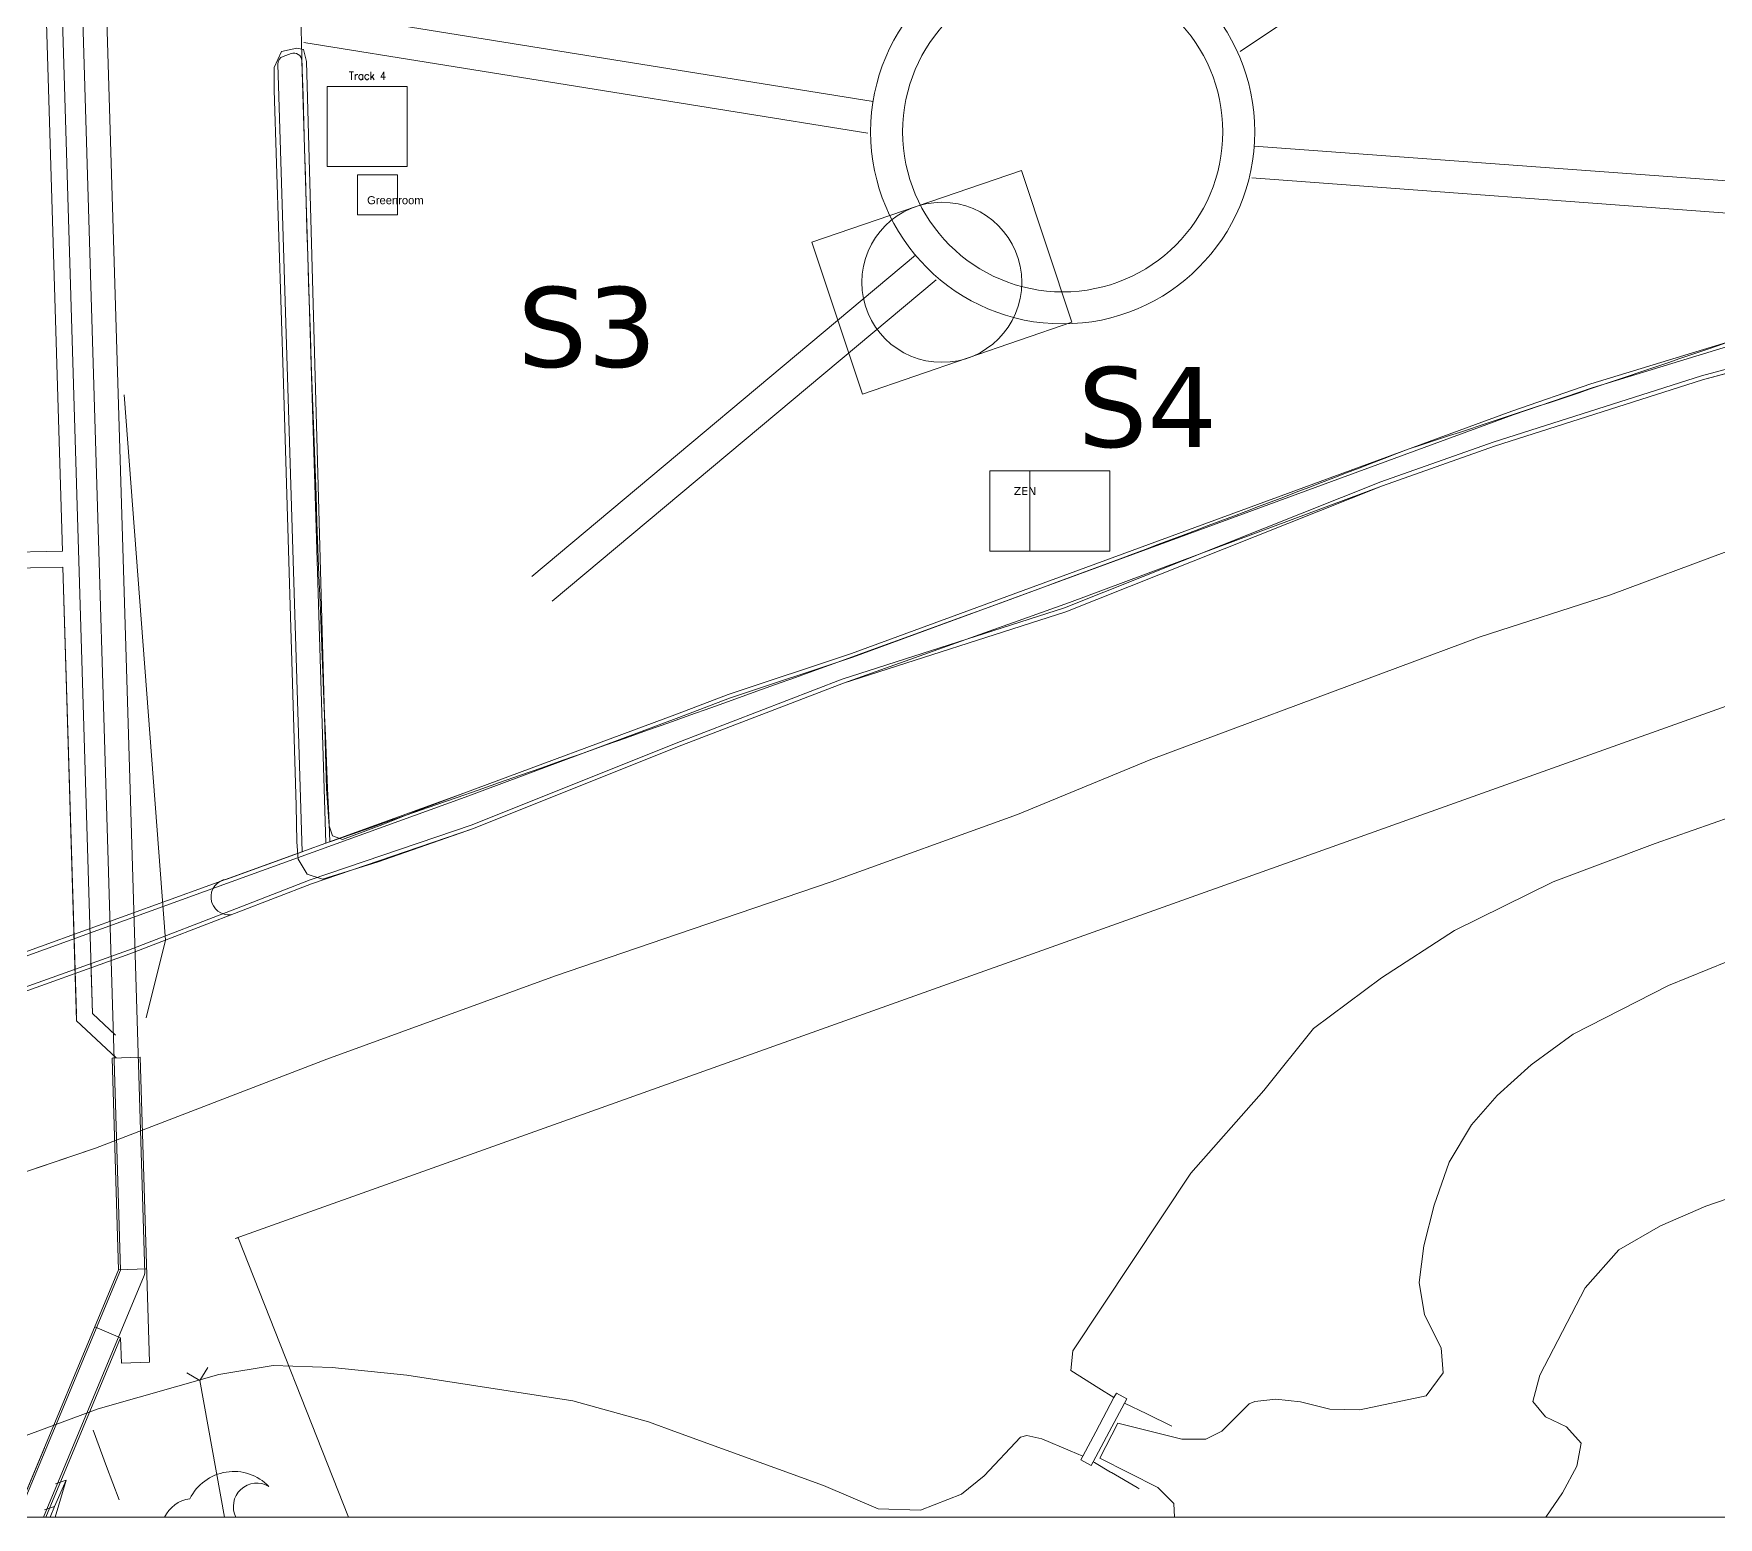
# Model space of a CAD drawing. Header units: millimetres. Extents: x 111563 to 112628, y 522776 to 523529.
# Drawn here: x 111919.6 to 112130, y 522776.3 to 522961.6 of the extents above; entities that cross this region are included whole.
import ezdxf
from ezdxf.enums import TextEntityAlignment as Align

# ---------------------------------------------------------------- set-up
doc = ezdxf.new("R2010")
doc.units = ezdxf.units.MM
doc.layers.get('0').update_dxf_attribs({"true_color": 0xffffff})
for name, color, linetype, lineweight, true_color in [('B04 kunstwerk', 253, 'Continuous', 0, 0xadadad), ('border', 18, 'Continuous', 0, 0x000000), ('event roads', 1, 'Continuous', 0, 0xff0000), ('FIELD S - hull', 18, 'Continuous', 0, 0x000000), ('KOP -ACHTERGROND', 47, 'Continuous', 0, 0x7f6f3f), ('T orga', 18, 'Continuous', 0, 0x000000), ('T4', 18, 'Continuous', 0, 0x000000), ('W00 kant water', 5, 'Continuous', 0, 0x0000ff)]:
    doc.layers.add(name, color=color, linetype=linetype, lineweight=lineweight, true_color=true_color)
doc.styles.add('textstyle37', font='standard')
doc.styles.add('textstyle58', font='')
doc.styles.add('textstyle84', font='')
doc.styles.add('textstyle85', font='')
doc.styles.add('textstyle94', font='')
doc.styles.get('textstyle58').set_extended_font_data('Liberation Sans')
doc.styles.get('textstyle84').set_extended_font_data('DejaVu Sans Mono')
doc.styles.get('textstyle85').set_extended_font_data('DejaVu Sans Mono')
doc.styles.get('textstyle94').set_extended_font_data('DejaVu Sans Mono')

# ---------------------------------------------------------------- blocks, each defined once
blk = doc.blocks.new('PAAL')
blk.add_circle((0, 0), 1000)

msp = doc.modelspace()

# ---------------------------------------------------------------- hatches: boundary and pattern name
at = {"layer": 'FIELD S - hull'}
h = msp.add_hatch(dxfattribs=at)
h.set_pattern_fill('AR-B816', color=256, scale=1000, style=0)
edge = h.paths.add_edge_path(flags=0)
edge.add_arc((115685.35788, 513062.433), 10588.40563, 109.631048076, 110.631048076)
edge.add_arc((112218.10981, 522872.00564), 281.82131, 159.26339, 160.26339)
edge.add_arc((118056.83554, 523127.33421), 6106.09223, 181.502999634, 182.502999634)
edge.add_arc((110274.30302, 527718.61621), 5140.97771, 289.10054224, 290.10054224)
edge.add_arc((110976.83465, 525784.20987), 3082.96021, 290.19446078, 291.19446078)
edge.add_arc((111347.00334, 525201.86926), 2409.94255, 287.99286036, 288.99286036)
edge.add_arc((111721.02084, 524878.38297), 1997.84256, 281.85122302, 282.85122302)
edge.add_arc((111851.68045, 524378.67903), 1481.68345, 282.22312468, 283.22312468)
edge.add_arc((107644.92175, 521992.16397), 4642.69354, 11.7332323, 12.7332323)
edge.add_arc((111009.21803, 520425.35162), 2839.73858, 65.79680074, 66.79680074)
at = {"layer": 'W00 kant water'}
h = msp.add_hatch(dxfattribs=at)
h.set_pattern_fill('AR-B816', color=256, scale=1000, style=0)
h.paths.add_polyline_path([(111956.14165, 522867.27432), (111956.45949, 522862.64294), (111956.91354, 522861.41699), (111958.1395, 522860.96293), (111963.17952, 522862.82457), (111967.76549, 522864.64079), (111973.298, 522866.726), (112000, 522876.645), (112006.328, 522879.071), (112021.748, 522884.199), (112104.237, 522914.487), (112114.113, 522917.876), (112132.575, 522923.509), (112160.483, 522929.395), (112168.768, 522931.407), (112189, 522935.245), (112190.382, 522935.797), (112190.814, 522936.727), (112190.766, 522938.298), (112179.238, 522989.266), (112176.576, 523000), (112175.429, 523004.627), (112173.532, 523015.278), (112173.024, 523016.3), (112167.045, 523018.551), (112146.74, 523027.623), (112132.309, 523034.447), (112128, 523036), (112126.35719, 523036.15808), (112124.75055, 523035.74612), (111954.71306, 522972.34379), (111953.52396, 522972.4668), (111952, 522973), (111950.53072, 522974.27095), (111950, 522976), (111950, 522978), (111950.65373, 522979.56038), (111952, 522981), (112117, 523040), (112117, 523041), (112112.127, 523042.74), (112101.619, 523045.777), (112083.378, 523052.412), (112067.392, 523059.094), (112057.628, 523065.03), (112051.169, 523070.182), (112038.753, 523081.985), (112036.043, 523084.864), (112033.339, 523087.076), (112031.892, 523087.578), (112030.459, 523087.533), (112029.223, 523087.207), (112000, 523077.167), (111992.232, 523074.403), (111991.062, 523074.456), (111990.456, 523074.813), (111990.244, 523074.907), (111989.963, 523075.585), (111990.047, 523076.552), (111990.778, 523077.077), (112000, 523080.401), (112026.641, 523090.005), (112057.569, 523100.734), (112060.046, 523101.171), (112060.347, 523100.368), (112061.825, 523100.553), (112068.707, 523104.083), (112141.398, 523131.605), (112164.971, 523139.727), (112166.09, 523139.675), (112166.874, 523139.131), (112167.18, 523137.937), (112167.123, 523136.366), (112157.6, 523132.349), (112113.497, 523115.907), (112082.492, 523103.648), (112061.878, 523096.282), (112062.318, 523095.109), (112053.465, 523092.709), (112045.002, 523089.94), (112043.268, 523089.057), (112041.494, 523087.77), (112040.707, 523086.356), (112042.206, 523083.806), (112052.444, 523073.1), (112060.899, 523065.71), (112070.656, 523059.707), (112075.973, 523057.414), (112088.259, 523053.633), (112100.208, 523049.642), (112115.818, 523044.984), (112130.715, 523038.972), (112145.624, 523031.679), (112162.277, 523022.956), (112165.581, 523021.928), (112172.455, 523021.052), (112201.308, 523022.538), (112246.304, 523025.822), (112285.87, 523030.354), (112289.123, 523030.936), (112296.107, 523032.886), (112297.21, 523033.194), (112314.65, 523039.336), (112324.545, 523043.953), (112342.856, 523054.033), (112347.961, 523056.608), (112358.55, 523060.574), (112366.773, 523062.381), (112375.55, 523063.394), (112380.294, 523063.405), (112385.344, 523063.097), (112395.584, 523062.045), (112405.21, 523060.549), (112418.545, 523056.865), (112421.963, 523055.568), (112424.425, 523054.142), (112426.816, 523052.13), (112431.811, 523046.454), (112434.436, 523043.045), (112444.794, 523031.894), (112472.791, 523000), (112498.733, 522970.326), (112499.305, 522968.704), (112499.098, 522968.078), (112498.367, 522967.991), (112497.577, 522968.275), (112495.619, 522969.642), (112468.189, 523000), (112439.917, 523032.927), (112427.114, 523047.405), (112422.071, 523051.629), (112419.23, 523053.313), (112412.514, 523056.144), (112401.869, 523058.845), (112380.61, 523060.58), (112367.295, 523059.499), (112357.821, 523057.128), (112351.14, 523054.645), (112326.553, 523041.798), (112311.556, 523035.444), (112296.254, 523029.898), (112282.342, 523025.884), (112251.452, 523021.648), (112224.295, 523020.06), (112185.632, 523015.851), (112180.799, 523015.643), (112178.44, 523015.161), (112177.643, 523014.695), (112177.133, 523014.056), (112177.055, 523012.667), (112179.888, 523000), (112182.845, 522985.842), (112186.41, 522971.677), (112189.677, 522956.781), (112192.526, 522941.759), (112193.306, 522938.957), (112194.292, 522937.23), (112195.284, 522936.713), (112204.648, 522937.678), (112219.998, 522939.774), (112229.809, 522940.318), (112267.406, 522941.677), (112303.123, 522942.598), (112380.943, 522945.788), (112445.309, 522947.368), (112468.603, 522948.666), (112494.11, 522949.368), (112516.972, 522950.378), (112519.165, 522949.935), (112519.984, 522947.884), (112519.484, 522946.151), (112516.077, 522945.443), (112491.459, 522944.868), (112477.957, 522944.892), (112462.336, 522944.009), (112418.711, 522943.049), (112404.671, 522942.38), (112388.401, 522941.947), (112360.392, 522941.54), (112293.842, 522938.454), (112219.257, 522935.985), (112208.261, 522934.465), (112198.067, 522933.522), (112188.153, 522931.731), (112176.677, 522929.236), (112165.604, 522927.589), (112141.091, 522921.895), (112128.073, 522918.408), (112102.083, 522910.114), (112088.063, 522905.16), (112048.96211, 522890.56633), (112020.739, 522880.496), (112000, 522872.53), (111974.524, 522862.333), (111962.58925, 522858.14778), (111955.64218, 522856.01372), (111953.73515, 522856.60399), (111952.60001, 522858.51103), (111952.41838, 522860.64509), (111952.37298, 522865.18566), (111950.77602, 522917.94229), (111949.60347, 522954.57382), (111949.60347, 522957.39841), (111950.50734, 522959.43212), (111952.41694, 522959.84639), (111953.26693, 522959.65024), (111953.65923, 522958.14641)], flags=0)
h = msp.add_hatch(dxfattribs=at)
h.set_pattern_fill('AR-B816', color=256, scale=1000, style=0)
h.paths.add_polyline_path([(111890.99781, 522776.255), (111927.598, 522789.83), (111942.707, 522794.107), (111949.479, 522795.21), (111956.852, 522794.976), (111966.162, 522794.004), (111986.907, 522790.818), (111996.382, 522788.169), (112000, 522786.859), (112018.251, 522780.223), (112025.087, 522777.326), (112030.337, 522777.151), (112035.482, 522779.159), (112038.297, 522781.425), (112042.866, 522786.284), (112043.657, 522786.493), (112045.52, 522786.062), (112049.158, 522794.586), (112049.375, 522797.055), (112064.127, 522819.268), (112073.264, 522829.577), (112079.475, 522837.318), (112087.946, 522843.674), (112097.061, 522849.579), (112109.413, 522855.669), (112122.163, 522860.465), (112136.387, 522865.469), (112163.324, 522872.952), (112177.462, 522876.185), (112206.815, 522880.58), (112224.989, 522882.527), (112246.324, 522884.191), (112302.272, 522886.529), (112338.429, 522887.511), (112373.932, 522888.916), (112422.798, 522888.813), (112479.845, 522891.504), (112529.812, 522891.918), (112549.59, 522892.51), (112568.774, 522893.577), (112567.61, 522926.137), (112559.529, 522927.373), (112545.828, 522927.356), (112531.433, 522927.679), (112531.362, 522926.728), (112530.066, 522925.239), (112493.099, 522923.584), (112466.912, 522922.828), (112395.855, 522919.972), (112368.562, 522919.202), (112343.554, 522918.875), (112311.498, 522917.508), (112279.314, 522915.672), (112241.728, 522914.345), (112219.285, 522914.253), (112208.454, 522912.673), (112193.846, 522911.134), (112161.902, 522904.577), (112131.092, 522896.953), (112116.55, 522891.506), (112100.288, 522886.282), (112059.149, 522870.959), (112042.461, 522864.057), (112019.175, 522855.678), (112000, 522849.138), (111984.748, 522843.936), (111956.205, 522833.496), (111927.291, 522822.384), (111891.246, 522810.207), (111852.281, 522796.329), (111810.618, 522780.762), (111798.24207, 522776.255)], flags=0)
h = msp.add_hatch(dxfattribs=at)
h.set_pattern_fill('AR-B816', color=256, scale=1000, style=0)
h.paths.add_polyline_path([(112062.07823, 522776.255), (112062, 522778), (112060, 522780), (112052.74179, 522783.63552), (112055, 522788), (112063, 522786), (112066, 522786), (112068, 522787), (112071.417, 522790.422), (112072.12, 522790.747), (112074.732, 522791.006), (112077.816, 522790.689), (112081.484, 522789.755), (112085.251, 522789.686), (112093.538, 522791.448), (112095.668, 522794.307), (112095.415, 522797.445), (112093.314, 522801.567), (112092.642, 522805.604), (112093.223, 522810.177), (112094.52, 522815.267), (112096.416, 522820.635), (112099.206, 522825.303), (112102.413, 522828.982), (112106.656, 522832.778), (112111.881, 522836.622), (112123.799, 522842.715), (112131.17, 522845.713), (112144.248, 522848.756), (112145.327, 522848.318), (112147.773, 522845.654), (112150.388, 522841.748), (112151.823, 522837.247), (112151.973, 522833.059), (112150.299, 522830.345), (112144.321, 522825.969), (112145.165, 522824.449), (112153.069, 522824.052), (112156.405, 522825.103), (112159.494, 522826.587), (112162.009, 522829.647), (112162.683, 522832.944), (112161.374, 522835.659), (112158.89, 522838.647), (112157.674, 522842.042), (112157.214, 522846.405), (112156.577, 522849.683), (112156.215, 522850.244), (112163.134, 522852.667), (112167.26, 522853.244), (112169.902, 522850.944), (112172.715, 522845.878), (112175.514, 522838.984), (112178.349, 522833.04), (112180.699, 522829.262), (112187.554, 522822.069), (112191.676, 522816.588), (112194.131, 522812.585), (112194.583, 522810.245), (112196.912, 522803.087), (112201.035, 522797.947), (112222.271, 522778.982), (112224.57283, 522776.255), (112201.22079, 522776.255), (112197.572, 522779.85), (112192.462, 522785.35), (112188.537, 522790.946), (112185.784, 522795.835), (112185.398, 522797.249), (112181.848, 522803.019), (112179.453, 522807.529), (112178.453, 522810.752), (112176.055, 522813.803), (112172.237, 522817.65), (112169.69, 522821.314), (112164.983, 522826.387), (112158.636, 522819.721), (112159.495, 522817.73), (112159.39, 522815.313), (112155.875, 522814.451), (112150.1, 522815.999), (112145.332, 522816.899), (112138.778, 522817.674), (112133.912, 522817.025), (112128.465, 522815.128), (112122.791, 522812.692), (112117.59, 522809.679), (112113.402, 522804.929), (112107.75, 522794.033), (112106.881, 522790.714), (112108.425, 522788.815), (112111.05, 522787.577), (112112.887, 522785.54), (112112.352, 522782.628), (112110.588, 522779.325), (112108.46568, 522776.255)], flags=0)

# ---------------------------------------------------------------- linework, layer by layer
at = {"layer": 'B04 kunstwerk', "linetype": 'Continuous', "lineweight": 0}
for p, q in [((112049.158, 522794.586), (112052.617, 522792.405)), ((112052.243, 522786.924), (112054.518, 522791.207)), ((112052.617, 522792.405), (112054.518, 522791.207)), ((112055.838, 522790.506), (112053.918, 522786.925)), ((112055.838, 522790.506), (112058.625, 522789.166)), ((112058.625, 522789.166), (112061.764, 522787.657)), ((112045.52, 522786.062), (112049.038, 522784.569)), ((112050.633, 522783.892), (112052.243, 522786.924)), ((112053.918, 522786.925), (112051.922, 522783.201)), ((112049.038, 522784.569), (112050.633, 522783.892)), ((112051.922, 522783.201), (112052.078, 522783.11)), ((112052.078, 522783.11), (112054.114, 522781.913)), ((112054.114, 522781.913), (112054.203, 522781.861)), ((112054.203, 522781.861), (112057.425, 522779.97)), ((112057.425, 522779.97), (112057.665, 522779.829))]:
    msp.add_line(p, q, dxfattribs=at)
for points in [[(112054.518, 522791.207), (112054.825, 522791.786), (112056.143, 522791.075), (112055.838, 522790.506)], [(112051.922, 522783.201), (112051.66, 522782.712), (112050.386, 522783.428), (112050.633, 522783.892)]]:
    msp.add_lwpolyline(points, dxfattribs=at)
at = {"layer": 'border'}
msp.add_line((111564.203, 522776.255), (112627.903, 522776.255), dxfattribs=at)
at = {"layer": 'event roads'}
for p, q in [((112118.24709, 522991.61096), (112070.28512, 522959.42867)), ((111953.94404, 522964.48424), (112024.42997, 522953.17865)), ((111953.31055, 522960.53472), (112023.79648, 522949.22913)), ((112135.76646, 522942.89672), (112072.06172, 522947.60775)), ((112135.47146, 522938.90761), (112071.76672, 522943.61865)), ((111981.77822, 522893.82031), (112029.7262, 522933.96971)), ((111984.34622, 522890.7535), (112032.29421, 522930.9029))]:
    msp.add_line(p, q, dxfattribs=at)
for radius in [24, 20]:
    msp.add_circle((112048.12708, 522949.37775), radius, dxfattribs=at)
at = {"layer": 'FIELD S - hull'}
msp.add_lwpolyline([(112128.05581, 523035.39323, 0.004363351), (111954.54545, 522971.79082, 0.004363351), (111952.8441, 522967.17579, 0.004363351), (111956.56892, 522860.67084, 0.004363351), (112041.09554, 522890.77032, 0.004363351), (112091.43093, 522909.78492, 0.004363351), (112131.31994, 522923.12606, 0.004363351), (112165.38138, 522930.58457, 0.004363351), (112190.60634, 522936.27995, 0.004363351), (112173.43691, 523015.46929, 0.004363351)], format="xyb", close=True, dxfattribs=at)
at = {"layer": 'KOP -ACHTERGROND'}
for p, q in [((111930.41859, 522807.14038), (111922.88464, 523056.40969)), ((111933.4312, 522806.7685), (111925.84287, 523057.83697)), ((112141.091, 522921.895), (112128.073, 522918.408)), ((112128.073, 522918.408), (112102.083, 522910.114)), ((111936.0375, 522848.37342), (111930.86482, 522916.50598)), ((112102.083, 522910.114), (112088.063, 522905.16)), ((112088.063, 522905.16), (112048.51, 522889.414)), ((111923.15133, 522896.97036), (111564.203, 522890.59725)), ((111564.203, 522888.59693), (111923.21175, 522894.97112)), ((111944.7496, 522811.07879), (112180.24972, 522895.2081)), ((112048.51, 522889.414), (112020.739, 522880.496)), ((112020.739, 522880.496), (112000, 522872.53)), ((111973.298, 522866.726), (112000, 522876.645)), ((112000, 522872.53), (111974.524, 522862.333)), ((111890.13, 522836.623), (111973.298, 522866.726)), ((111974.524, 522862.333), (111954.262, 522855.429)), ((111954.262, 522855.429), (111931.573, 522846.645)), ((111924.92436, 522838.31247), (111924.6116, 522848.66079)), ((111933.59569, 522838.67528), (111936.0375, 522848.37342)), ((111984.748, 522843.936), (112000, 522849.138)), ((111931.573, 522846.645), (111886.897, 522830.656)), ((111926.89842, 522839.20094), (111926.70079, 522845.73975)), ((111956.205, 522833.496), (111984.748, 522843.936)), ((111924.92436, 522838.31247), (111929.86718, 522833.65967)), ((111926.89842, 522839.20094), (111929.78174, 522836.48681)), ((111927.291, 522822.384), (111956.205, 522833.496)), ((111932.86581, 522833.75031), (111929.36741, 522833.64457)), ((111930.16708, 522807.18675), (111929.36741, 522833.64457)), ((111934.01806, 522795.62711), (111932.86581, 522833.75031)), ((111891.246, 522810.207), (111927.291, 522822.384)), ((111945.11448, 522811.17047), (111944.7496, 522811.07879)), ((111958.87878, 522776.255), (111945.11448, 522811.17047)), ((111917.27793, 522776.255), (111930.16708, 522807.18675)), ((111917.54877, 522776.255), (111930.41859, 522807.14038)), ((111920.7988, 522776.255), (111933.3819, 522806.45228)), ((111930.16708, 522807.18675), (111933.66548, 522807.29249)), ((111933.3819, 522806.45228), (111933.4312, 522806.7685)), ((111930.4235, 522798.70268), (111927.19277, 522800.04891)), ((111921.06964, 522776.255), (111930.4235, 522798.70268)), ((111930.51965, 522795.52137), (111930.4235, 522798.70268)), ((111930.51965, 522795.52137), (111934.01806, 522795.62711)), ((111940.33309, 522793.34327), (111943.40296, 522776.255)), ((111926.986, 522787.132), (111928.668, 522782.617)), ((111996.382, 522788.169), (112000, 522786.859)), ((111922.17868, 522777.61659), (111923.59947, 522780.89711)), ((111923.59947, 522780.89711), (111922.22798, 522776.255)), ((111922.27505, 522780.4477), (111923.59947, 522780.89711)), ((111928.668, 522782.617), (111930.224, 522778.439)), ((111920.91693, 522777.18845), (111922.17868, 522777.61659)), ((111921.61131, 522776.255), (111922.17868, 522777.61659))]:
    msp.add_line(p, q, dxfattribs=at)
for points in [[(111926.89842, 522839.20094), (111920.35146, 523055.81475)], [(111923.15041, 522896.97035), (111918.74128, 523042.85156)], [(112000, 522876.645), (112006.328, 522879.071), (112021.748, 522884.199), (112104.237, 522914.487), (112114.113, 522917.876), (112132.575, 522923.509), (112160.483, 522929.395), (112168.768, 522931.407), (112189, 522935.245), (112190.382, 522935.797), (112190.814, 522936.727), (112190.766, 522938.298), (112179.238, 522989.266), (112176.576, 523000)], [(111950.06472, 522957.83091), (111953.09971, 522859.41514)], [(111950.71974, 522958.7999), (111951.70922, 522959.16303)], [(111953.05329, 522958.25446), (111956.0686, 522860.48975)], [(112293.82215, 522938.95362), (112219.21438, 522936.48386), (112208.20371, 522934.96184), (112197.9994, 522934.01788), (112188.05541, 522932.22146), (112176.58701, 522929.72812), (112165.5105, 522928.08059), (112140.96972, 522922.38014), (112127.93223, 522918.88792), (112101.92367, 522910.588), (112087.88717, 522905.62817), (112048.3409, 522889.88485), (112020.57279, 522880.96777), (111999.81745, 522872.9955), (111974.35035, 522862.80206), (111954.09104, 522855.89898), (111945.42683, 522852.54464)], [(111944.21746, 522855.66843), (111973.47014, 522866.25656), (112000.17655, 522876.1772), (112006.49647, 522878.6001), (112021.9131, 522883.72698), (112104.40433, 522914.0158), (112114.26715, 522917.40028), (112132.69979, 522923.02432), (112160.59361, 522928.90733), (112168.87366, 522930.91813), (112189.14062, 522934.76276), (112190.75183, 522935.40631), (112191.31739, 522936.62383)], [(112279.314, 522915.672), (112241.728, 522914.345), (112219.285, 522914.253), (112208.454, 522912.673), (112193.846, 522911.134), (112161.902, 522904.577), (112131.092, 522896.953), (112116.55, 522891.506), (112100.288, 522886.282), (112059.149, 522870.959), (112042.461, 522864.057), (112019.175, 522855.678), (112000, 522849.138)], [(111924.89827, 522839.14049), (111923.21084, 522894.9711)], [(111924.92436, 522838.31247), (111923.21198, 522894.96854)], [(111943.67793, 522856.00489), (111953.09971, 522859.41514)], [(111897.52776, 522838.7689), (111944.21746, 522855.66843)], [(111945.42683, 522852.54464), (111931.39847, 522847.1136), (111898.67221, 522835.40126)], [(111929.86718, 522833.65967), (111924.92436, 522838.31247)], [(111940.33309, 522793.34327), (111938.70423, 522794.31489)], [(111940.33309, 522793.34327), (111941.30472, 522794.97213)], [(111918.48979, 522779.16326), (111920.90047, 522784.94847)]]:
    msp.add_lwpolyline(points, dxfattribs=at)
msp.add_lwpolyline([(112042.96109, 522944.55157), (112042.96109, 522944.55157), (112049.28222, 522925.57676), (112023.09359, 522916.60129), (112016.77246, 522935.57609), (112042.96109, 522944.55157)], close=True, dxfattribs=at)
msp.add_lwpolyline([(111939.07663, 522778.56253, -0.52056705), (111948.95466, 522780.11318, -0.52056705)], format="xyb", dxfattribs=at)
for centre, radius, start, end in [((111951.06427, 522957.86112), 1, 110.152765, 181.7311895), ((111952.05375, 522958.22425), 1, 1.7311895, 110.152765), ((111943.95828, 522853.77668), 2.24578, 97.1712904, 277.1712904), ((111939.5988, 522774.50912), 4.0869, 97.3406109, 154.7106747), ((111947.44183, 522777.59821), 2.93492, 58.9718807, 207.2364262)]:
    msp.add_arc(centre, radius, start, end, dxfattribs=at)
at = {"layer": 'T orga'}
for p, q in [((111960, 522944), (111965, 522944)), ((111960, 522939), (111960, 522944)), ((111965, 522944), (111965, 522939)), ((111965, 522939), (111960, 522939)), ((112044, 522907), (112039, 522907)), ((112039, 522907), (112039, 522897)), ((112044, 522897), (112044, 522907)), ((112044, 522907), (112044, 522897)), ((112039, 522897), (112044, 522897))]:
    msp.add_line(p, q, dxfattribs=at)
at = {"layer": 'T orga', "color": 3, "true_color": 0x00ff00}
for p, q in [((112054, 522907), (112044, 522907)), ((112054, 522897), (112054, 522907)), ((112044, 522897), (112054, 522897))]:
    msp.add_line(p, q, dxfattribs=at)
at = {"layer": 'T4'}
msp.add_lwpolyline([(111956.21237, 522955.03332), (111966.21237, 522955.03332), (111966.21237, 522945.03332), (111956.21237, 522945.03332), (111956.21237, 522955.03332)], close=True, dxfattribs=at)
at = {"layer": 'W00 kant water'}
for points in [[(112141.091, 522921.895), (112128.073, 522918.408), (112102.083, 522910.114), (112088.063, 522905.16), (112048.96211, 522890.56633), (112020.739, 522880.496), (112000, 522872.53), (111974.524, 522862.333), (111962.58925, 522858.14778), (111955.64218, 522856.01372), (111953.73515, 522856.60399), (111952.60001, 522858.51103), (111952.41838, 522860.64509), (111952.37298, 522865.18566), (111950.77602, 522917.94229), (111949.60347, 522954.57382), (111949.60347, 522957.39841), (111950.50734, 522959.43212), (111952.41694, 522959.84639), (111953.26693, 522959.65024), (111953.65923, 522958.14641), (111956.14165, 522867.27432)], [(111956.14165, 522867.27432), (111956.45949, 522862.64294), (111956.91354, 522861.41699), (111958.1395, 522860.96293), (111963.17952, 522862.82457), (111967.76549, 522864.64079), (111973.298, 522866.726), (112000, 522876.645), (112006.328, 522879.071), (112021.748, 522884.199), (112104.237, 522914.487), (112114.113, 522917.876), (112132.575, 522923.509)]]:
    msp.add_lwpolyline(points, dxfattribs=at)
at = {"layer": 'W00 kant water', "linetype": 'Continuous', "lineweight": 0}
for points in [[(112279.314, 522915.672), (112241.728, 522914.345), (112219.285, 522914.253), (112208.454, 522912.673), (112193.846, 522911.134), (112161.902, 522904.577), (112131.092, 522896.953), (112116.55, 522891.506), (112100.288, 522886.282), (112059.149, 522870.959), (112042.461, 522864.057), (112019.175, 522855.678), (112000, 522849.138), (111984.748, 522843.936), (111956.205, 522833.496), (111927.291, 522822.384), (111891.246, 522810.207)], [(112049.158, 522794.586), (112049.375, 522797.055), (112064.127, 522819.268), (112073.264, 522829.577), (112079.475, 522837.318), (112087.946, 522843.674), (112097.061, 522849.579), (112109.413, 522855.669), (112122.163, 522860.465), (112136.387, 522865.469), (112163.324, 522872.952), (112177.462, 522876.185), (112206.815, 522880.58), (112224.989, 522882.527), (112246.324, 522884.191), (112302.272, 522886.529), (112338.429, 522887.511), (112373.932, 522888.916), (112422.798, 522888.813), (112479.845, 522891.504), (112529.812, 522891.918), (112549.59, 522892.51), (112568.774, 522893.577)], [(112062.07823, 522776.255), (112062, 522778), (112060, 522780), (112052.74179, 522783.63552), (112055, 522788), (112063, 522786), (112066, 522786), (112068, 522787), (112071.417, 522790.422), (112072.12, 522790.747), (112074.732, 522791.006), (112077.816, 522790.689), (112081.484, 522789.755), (112085.251, 522789.686), (112093.538, 522791.448), (112095.668, 522794.307), (112095.415, 522797.445), (112093.314, 522801.567), (112092.642, 522805.604), (112093.223, 522810.177), (112094.52, 522815.267), (112096.416, 522820.635), (112099.206, 522825.303), (112102.413, 522828.982), (112106.656, 522832.778), (112111.881, 522836.622), (112123.799, 522842.715), (112131.17, 522845.713)], [(112108.46568, 522776.255), (112110.588, 522779.325), (112112.352, 522782.628), (112112.887, 522785.54), (112111.05, 522787.577), (112108.425, 522788.815), (112106.881, 522790.714), (112107.75, 522794.033), (112113.402, 522804.929), (112117.59, 522809.679), (112122.791, 522812.692), (112128.465, 522815.128), (112133.912, 522817.025)], [(111890.99781, 522776.255), (111927.598, 522789.83), (111942.707, 522794.107), (111949.479, 522795.21), (111956.852, 522794.976), (111966.162, 522794.004), (111986.907, 522790.818), (111996.382, 522788.169), (112000, 522786.859), (112018.251, 522780.223), (112025.087, 522777.326), (112030.337, 522777.151), (112035.482, 522779.159), (112038.297, 522781.425), (112042.866, 522786.284), (112043.657, 522786.493), (112045.52, 522786.062)]]:
    msp.add_lwpolyline(points, dxfattribs=at)

# ---------------------------------------------------------------- block references
at = {"layer": 'KOP -ACHTERGROND', "xscale": 0.01, "yscale": 0.01}
msp.add_blockref('PAAL', (112033.02734, 522930.57643), dxfattribs=at)

# ---------------------------------------------------------------- texts
at = {"layer": 'FIELD S - hull'}
for s, style, p in [('S3', 'textstyle84', (111980, 522930)), ('S4', 'textstyle85', (112050, 522920))]:
    msp.add_text(s, height=10, dxfattribs=dict(at, style=style)).set_placement(p, align=Align.TOP_LEFT)
at = {"layer": 'T orga'}
for s, style, p in [('Greenroom', 'textstyle58', (111961.217, 522941.33489)), ('ZEN', 'textstyle94', (112042, 522905))]:
    msp.add_text(s, height=1, dxfattribs=dict(at, style=style)).set_placement(p, align=Align.TOP_LEFT)
at = {"layer": 'T4', "style": 'textstyle37'}
msp.add_text('Track 4', height=1, dxfattribs=at).set_placement((111958.95169, 522956.89306), align=Align.TOP_LEFT)

doc.saveas('drawing.dxf')
